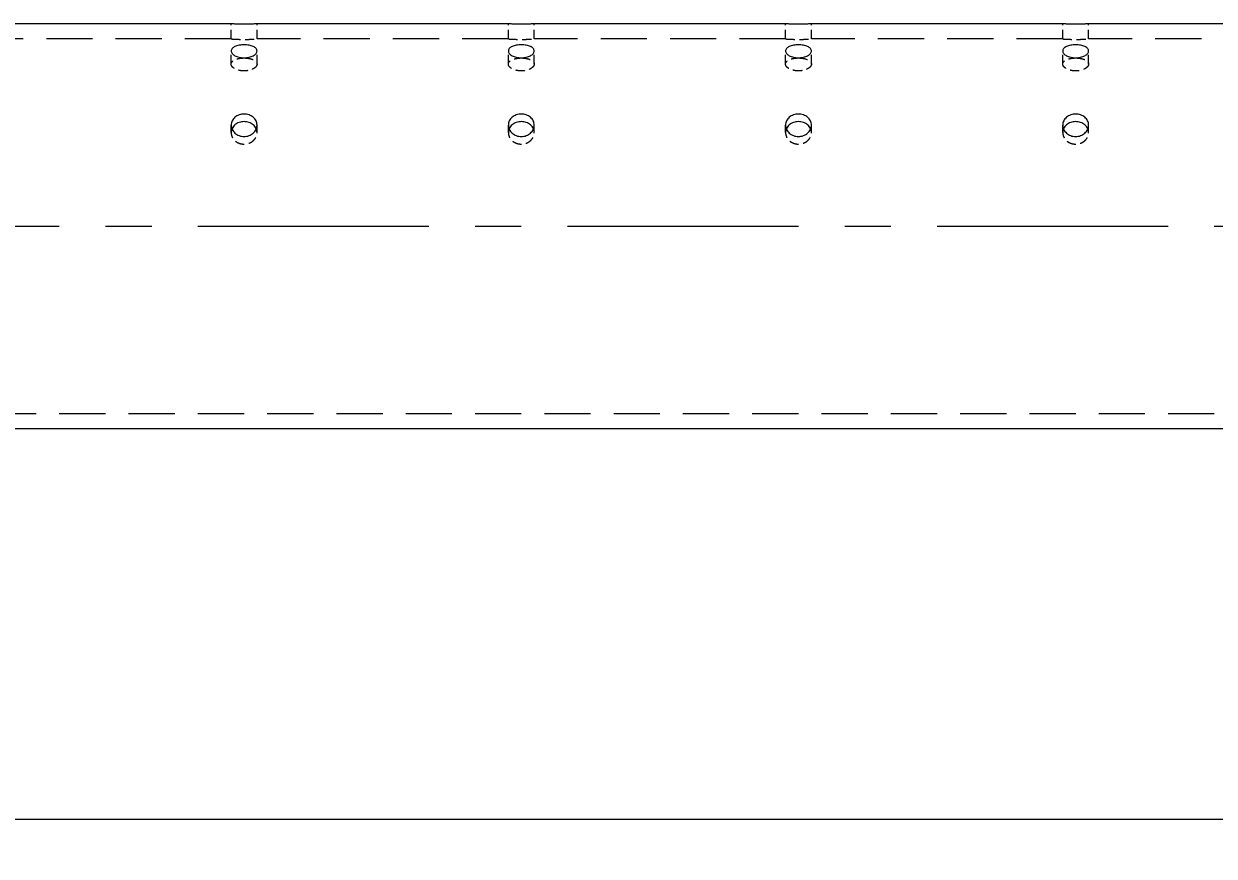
# Model space of a CAD drawing. Header units: millimetres. Extents: x -46397 to 283259, y -8690 to 23983.
# Drawn here: x 158703 to 159347, y 950 to 1400 of the extents above; entities that cross this region are included whole.
import ezdxf

# ---------------------------------------------------------------- set-up
doc = ezdxf.new("R2010")
doc.units = ezdxf.units.MM
doc.linetypes.add('CENTER', pattern=[2, 1.25, -0.25, 0.25, -0.25])
doc.linetypes.add('HIDDENX2', pattern=[0.75, 0.5, -0.25])
doc.layers.get('Defpoints').update_dxf_attribs({"lineweight": 0})
doc.layers.add('DUONGTAM', color=1, linetype='CENTER', lineweight=0)
doc.layers.add('PHANTOM 2', color=8, linetype='Continuous', lineweight=0)
doc.layers.add('flashshoot', color=7, linetype='Continuous')
doc.styles.add('GHI CHÚ 1', font='isocp_IV25.ttf', dxfattribs={"width": 0.8})
doc.dimstyles.new('1-30SCALE', dxfattribs={"dimtxt": 75, "dimasz": 75, "dimexe": 37.5, "dimexo": 30, "dimgap": 30, "dimtad": 1, "dimtoh": 1, "dimdec": 0, "dimdsep": 46, "dimtxsty": 'GHI CHÚ 1', "dimcen": 0.09, "dimclrd": 256, "dimclre": 256, "dimclrt": 2, "dimadec": 0, "dimazin": 0, "dimtfac": 1, "dimtdec": 0, "dimtofl": 0, "dimtmove": 0, "dimatfit": 3, "dimfxl": 1, "dimlwd": 0, "dimlwe": 0, "dimarcsym": 0})

# ---------------------------------------------------------------- blocks, each defined once
blk = doc.blocks.new('A$C49aca623')
at = {"color": 2, "linetype": 'Continuous', "lineweight": 0, "ltscale": 10, "extrusion": (2.28848e-17, 1, 0)}
for p, q in [((-147, -563.9), (-283, -563.9)), ((3, -563.9), (-133, -563.9)), ((153, -563.9), (17, -563.9)), ((303, -563.9), (167, -563.9)), ((453, -563.9), (317, -563.9)), ((1960, -783), (-2832, -783))]:
    blk.add_line(p, q, dxfattribs=at)
at = {"color": 1, "linetype": 'HIDDENX2', "lineweight": 0, "ltscale": 10, "extrusion": (2.28848e-17, 1, 0)}
for p, q in [((-147, -572.08), (-147, -563.9)), ((-133, -572.08), (-133, -563.9)), ((3, -572.08), (3, -563.9)), ((17, -572.08), (17, -563.9)), ((153, -572.08), (153, -563.9)), ((167, -572.08), (167, -563.9)), ((303, -572.08), (303, -563.9)), ((317, -572.08), (317, -563.9)), ((-147, -585.66), (-147, -578.58)), ((-133, -585.66), (-133, -578.58)), ((3, -585.66), (3, -578.58)), ((17, -585.66), (17, -578.58)), ((153, -585.66), (153, -578.58)), ((167, -585.66), (167, -578.58)), ((303, -585.66), (303, -578.58)), ((317, -585.66), (317, -578.58)), ((-147, -622.77), (-147, -618.68)), ((-133, -622.77), (-133, -618.68)), ((3, -622.77), (3, -618.68)), ((17, -622.77), (17, -618.68)), ((153, -622.77), (153, -618.68)), ((167, -622.77), (167, -618.68)), ((303, -622.77), (303, -618.68)), ((317, -622.77), (317, -618.68))]:
    blk.add_line(p, q, dxfattribs=at)
at = {"color": 1, "linetype": 'HIDDENX2', "lineweight": 0, "ltscale": 50, "extrusion": (2.28848e-17, 1, 0)}
for p, q in [((-147, -572.08), (-283, -572.08)), ((3, -572.08), (-133, -572.08)), ((153, -572.08), (17, -572.08)), ((303, -572.08), (167, -572.08)), ((453, -572.08), (317, -572.08)), ((1960, -774.82), (-2832, -774.82))]:
    blk.add_line(p, q, dxfattribs=at)
at = {"color": 2, "linetype": 'Continuous', "lineweight": 0, "ltscale": 10}
for points, knots in [([(-133, -563.9), (-133, -563.9), (-133.04, -563.9), (-133.22, -563.91), (-133.35, -563.92), (-133.71, -563.94), (-133.93, -563.96), (-134.45, -563.98), (-134.74, -564), (-135.36, -564.03), (-135.71, -564.04), (-136.48, -564.07), (-136.89, -564.08), (-137.75, -564.1), (-138.2, -564.11), (-139.11, -564.12), (-139.56, -564.12), (-140.44, -564.12), (-140.89, -564.12), (-141.8, -564.11), (-142.25, -564.1), (-143.11, -564.08), (-143.52, -564.07), (-144.29, -564.04), (-144.64, -564.03), (-145.26, -564), (-145.55, -563.98), (-146.07, -563.96), (-146.29, -563.94), (-146.65, -563.92), (-146.78, -563.91), (-146.96, -563.9), (-147, -563.9), (-147, -563.9)], [10.550311, 10.550311, 10.550311, 10.550311, 11.869099, 11.869099, 13.187888, 13.187888, 14.506676, 14.506676, 15.825465, 15.825465, 17.144254, 17.144254, 18.463043, 18.463043, 19.781833, 19.781833, 21.100622, 21.100622, 22.419411, 22.419411, 23.7382, 23.7382, 25.05699, 25.05699, 26.375779, 26.375779, 27.694567, 27.694567, 29.013356, 29.013356, 30.332144, 30.332144, 31.650933, 31.650933, 31.650933, 31.650933]), ([(17, -563.9), (17, -563.9), (16.96, -563.9), (16.78, -563.91), (16.65, -563.92), (16.29, -563.94), (16.07, -563.96), (15.55, -563.98), (15.26, -564), (14.64, -564.03), (14.29, -564.04), (13.52, -564.07), (13.11, -564.08), (12.25, -564.1), (11.8, -564.11), (10.89, -564.12), (10.44, -564.12), (9.56, -564.12), (9.11, -564.12), (8.2, -564.11), (7.75, -564.1), (6.89, -564.08), (6.48, -564.07), (5.71, -564.04), (5.36, -564.03), (4.74, -564), (4.45, -563.98), (3.93, -563.96), (3.71, -563.94), (3.35, -563.92), (3.22, -563.91), (3.04, -563.9), (3, -563.9), (3, -563.9)], [10.550311, 10.550311, 10.550311, 10.550311, 11.869099, 11.869099, 13.187888, 13.187888, 14.506676, 14.506676, 15.825465, 15.825465, 17.144254, 17.144254, 18.463043, 18.463043, 19.781833, 19.781833, 21.100622, 21.100622, 22.419411, 22.419411, 23.7382, 23.7382, 25.05699, 25.05699, 26.375779, 26.375779, 27.694567, 27.694567, 29.013356, 29.013356, 30.332144, 30.332144, 31.650933, 31.650933, 31.650933, 31.650933]), ([(167, -563.9), (167, -563.9), (166.96, -563.9), (166.78, -563.91), (166.65, -563.92), (166.29, -563.94), (166.07, -563.96), (165.55, -563.98), (165.26, -564), (164.64, -564.03), (164.29, -564.04), (163.52, -564.07), (163.11, -564.08), (162.25, -564.1), (161.8, -564.11), (160.89, -564.12), (160.44, -564.12), (159.56, -564.12), (159.11, -564.12), (158.2, -564.11), (157.75, -564.1), (156.89, -564.08), (156.48, -564.07), (155.71, -564.04), (155.36, -564.03), (154.74, -564), (154.45, -563.98), (153.93, -563.96), (153.71, -563.94), (153.35, -563.92), (153.22, -563.91), (153.04, -563.9), (153, -563.9), (153, -563.9)], [10.550311, 10.550311, 10.550311, 10.550311, 11.869099, 11.869099, 13.187888, 13.187888, 14.506676, 14.506676, 15.825465, 15.825465, 17.144254, 17.144254, 18.463043, 18.463043, 19.781833, 19.781833, 21.100622, 21.100622, 22.419411, 22.419411, 23.7382, 23.7382, 25.05699, 25.05699, 26.375779, 26.375779, 27.694567, 27.694567, 29.013356, 29.013356, 30.332144, 30.332144, 31.650933, 31.650933, 31.650933, 31.650933]), ([(317, -563.9), (317, -563.9), (316.96, -563.9), (316.78, -563.91), (316.65, -563.92), (316.29, -563.94), (316.07, -563.96), (315.55, -563.98), (315.26, -564), (314.64, -564.03), (314.29, -564.04), (313.52, -564.07), (313.11, -564.08), (312.25, -564.1), (311.8, -564.11), (310.89, -564.12), (310.44, -564.12), (309.56, -564.12), (309.11, -564.12), (308.2, -564.11), (307.75, -564.1), (306.89, -564.08), (306.48, -564.07), (305.71, -564.04), (305.36, -564.03), (304.74, -564), (304.45, -563.98), (303.93, -563.96), (303.71, -563.94), (303.35, -563.92), (303.22, -563.91), (303.04, -563.9), (303, -563.9), (303, -563.9)], [10.550311, 10.550311, 10.550311, 10.550311, 11.869099, 11.869099, 13.187888, 13.187888, 14.506676, 14.506676, 15.825465, 15.825465, 17.144254, 17.144254, 18.463043, 18.463043, 19.781833, 19.781833, 21.100622, 21.100622, 22.419411, 22.419411, 23.7382, 23.7382, 25.05699, 25.05699, 26.375779, 26.375779, 27.694567, 27.694567, 29.013356, 29.013356, 30.332144, 30.332144, 31.650933, 31.650933, 31.650933, 31.650933]), ([(-140, -575.27), (-139.56, -575.27), (-139.11, -575.29), (-138.2, -575.37), (-137.75, -575.43), (-136.89, -575.59), (-136.48, -575.69), (-135.71, -575.92), (-135.36, -576.06), (-134.74, -576.34), (-134.45, -576.51), (-133.93, -576.86), (-133.71, -577.06), (-133.35, -577.47), (-133.22, -577.69), (-133.04, -578.13), (-133, -578.36), (-133, -578.8), (-133.04, -579.03), (-133.22, -579.49), (-133.35, -579.72), (-133.71, -580.17), (-133.93, -580.39), (-134.45, -580.79), (-134.74, -580.98), (-135.36, -581.32), (-135.71, -581.47), (-136.48, -581.76), (-136.89, -581.88), (-137.75, -582.07), (-138.2, -582.15), (-139.11, -582.25), (-139.56, -582.27), (-140.44, -582.27), (-140.89, -582.25), (-141.8, -582.15), (-142.25, -582.07), (-143.11, -581.88), (-143.52, -581.76), (-144.29, -581.47), (-144.64, -581.32), (-145.26, -580.98), (-145.55, -580.79), (-146.07, -580.39), (-146.29, -580.17), (-146.65, -579.72), (-146.78, -579.49), (-146.96, -579.03), (-147, -578.8), (-147, -578.36), (-146.96, -578.13), (-146.78, -577.69), (-146.65, -577.47), (-146.29, -577.06), (-146.07, -576.86), (-145.55, -576.51), (-145.26, -576.34), (-144.64, -576.06), (-144.29, -575.92), (-143.52, -575.69), (-143.11, -575.59), (-142.25, -575.43), (-141.8, -575.37), (-140.89, -575.29), (-140.44, -575.27), (-140, -575.27)], [0, 0, 0, 0, 1.318789, 1.318789, 2.637578, 2.637578, 3.956368, 3.956368, 5.275157, 5.275157, 6.593945, 6.593945, 7.912734, 7.912734, 9.231522, 9.231522, 10.550311, 10.550311, 11.869099, 11.869099, 13.187888, 13.187888, 14.506676, 14.506676, 15.825465, 15.825465, 17.144254, 17.144254, 18.463043, 18.463043, 19.781833, 19.781833, 21.100622, 21.100622, 22.419411, 22.419411, 23.7382, 23.7382, 25.05699, 25.05699, 26.375779, 26.375779, 27.694567, 27.694567, 29.013356, 29.013356, 30.332144, 30.332144, 31.650933, 31.650933, 32.969721, 32.969721, 34.28851, 34.28851, 35.607298, 35.607298, 36.926087, 36.926087, 38.244876, 38.244876, 39.563665, 39.563665, 40.882454, 40.882454, 42.201244, 42.201244, 42.201244, 42.201244]), ([(10, -575.27), (10.44, -575.27), (10.89, -575.29), (11.8, -575.37), (12.25, -575.43), (13.11, -575.59), (13.52, -575.69), (14.29, -575.92), (14.64, -576.06), (15.26, -576.34), (15.55, -576.51), (16.07, -576.86), (16.29, -577.06), (16.65, -577.47), (16.78, -577.69), (16.96, -578.13), (17, -578.36), (17, -578.8), (16.96, -579.03), (16.78, -579.49), (16.65, -579.72), (16.29, -580.17), (16.07, -580.39), (15.55, -580.79), (15.26, -580.98), (14.64, -581.32), (14.29, -581.47), (13.52, -581.76), (13.11, -581.88), (12.25, -582.07), (11.8, -582.15), (10.89, -582.25), (10.44, -582.27), (9.56, -582.27), (9.11, -582.25), (8.2, -582.15), (7.75, -582.07), (6.89, -581.88), (6.48, -581.76), (5.71, -581.47), (5.36, -581.32), (4.74, -580.98), (4.45, -580.79), (3.93, -580.39), (3.71, -580.17), (3.35, -579.72), (3.22, -579.49), (3.04, -579.03), (3, -578.8), (3, -578.36), (3.04, -578.13), (3.22, -577.69), (3.35, -577.47), (3.71, -577.06), (3.93, -576.86), (4.45, -576.51), (4.74, -576.34), (5.36, -576.06), (5.71, -575.92), (6.48, -575.69), (6.89, -575.59), (7.75, -575.43), (8.2, -575.37), (9.11, -575.29), (9.56, -575.27), (10, -575.27)], [0, 0, 0, 0, 1.318789, 1.318789, 2.637578, 2.637578, 3.956368, 3.956368, 5.275157, 5.275157, 6.593945, 6.593945, 7.912734, 7.912734, 9.231522, 9.231522, 10.550311, 10.550311, 11.869099, 11.869099, 13.187888, 13.187888, 14.506676, 14.506676, 15.825465, 15.825465, 17.144254, 17.144254, 18.463043, 18.463043, 19.781833, 19.781833, 21.100622, 21.100622, 22.419411, 22.419411, 23.7382, 23.7382, 25.05699, 25.05699, 26.375779, 26.375779, 27.694567, 27.694567, 29.013356, 29.013356, 30.332144, 30.332144, 31.650933, 31.650933, 32.969721, 32.969721, 34.28851, 34.28851, 35.607298, 35.607298, 36.926087, 36.926087, 38.244876, 38.244876, 39.563665, 39.563665, 40.882454, 40.882454, 42.201244, 42.201244, 42.201244, 42.201244]), ([(160, -575.27), (160.44, -575.27), (160.89, -575.29), (161.8, -575.37), (162.25, -575.43), (163.11, -575.59), (163.52, -575.69), (164.29, -575.92), (164.64, -576.06), (165.26, -576.34), (165.55, -576.51), (166.07, -576.86), (166.29, -577.06), (166.65, -577.47), (166.78, -577.69), (166.96, -578.13), (167, -578.36), (167, -578.8), (166.96, -579.03), (166.78, -579.49), (166.65, -579.72), (166.29, -580.17), (166.07, -580.39), (165.55, -580.79), (165.26, -580.98), (164.64, -581.32), (164.29, -581.47), (163.52, -581.76), (163.11, -581.88), (162.25, -582.07), (161.8, -582.15), (160.89, -582.25), (160.44, -582.27), (159.56, -582.27), (159.11, -582.25), (158.2, -582.15), (157.75, -582.07), (156.89, -581.88), (156.48, -581.76), (155.71, -581.47), (155.36, -581.32), (154.74, -580.98), (154.45, -580.79), (153.93, -580.39), (153.71, -580.17), (153.35, -579.72), (153.22, -579.49), (153.04, -579.03), (153, -578.8), (153, -578.36), (153.04, -578.13), (153.22, -577.69), (153.35, -577.47), (153.71, -577.06), (153.93, -576.86), (154.45, -576.51), (154.74, -576.34), (155.36, -576.06), (155.71, -575.92), (156.48, -575.69), (156.89, -575.59), (157.75, -575.43), (158.2, -575.37), (159.11, -575.29), (159.56, -575.27), (160, -575.27)], [0, 0, 0, 0, 1.318789, 1.318789, 2.637578, 2.637578, 3.956368, 3.956368, 5.275157, 5.275157, 6.593945, 6.593945, 7.912734, 7.912734, 9.231522, 9.231522, 10.550311, 10.550311, 11.869099, 11.869099, 13.187888, 13.187888, 14.506676, 14.506676, 15.825465, 15.825465, 17.144254, 17.144254, 18.463043, 18.463043, 19.781833, 19.781833, 21.100622, 21.100622, 22.419411, 22.419411, 23.7382, 23.7382, 25.05699, 25.05699, 26.375779, 26.375779, 27.694567, 27.694567, 29.013356, 29.013356, 30.332144, 30.332144, 31.650933, 31.650933, 32.969721, 32.969721, 34.28851, 34.28851, 35.607298, 35.607298, 36.926087, 36.926087, 38.244876, 38.244876, 39.563665, 39.563665, 40.882454, 40.882454, 42.201244, 42.201244, 42.201244, 42.201244]), ([(310, -575.27), (310.44, -575.27), (310.89, -575.29), (311.8, -575.37), (312.25, -575.43), (313.11, -575.59), (313.52, -575.69), (314.29, -575.92), (314.64, -576.06), (315.26, -576.34), (315.55, -576.51), (316.07, -576.86), (316.29, -577.06), (316.65, -577.47), (316.78, -577.69), (316.96, -578.13), (317, -578.36), (317, -578.8), (316.96, -579.03), (316.78, -579.49), (316.65, -579.72), (316.29, -580.17), (316.07, -580.39), (315.55, -580.79), (315.26, -580.98), (314.64, -581.32), (314.29, -581.47), (313.52, -581.76), (313.11, -581.88), (312.25, -582.07), (311.8, -582.15), (310.89, -582.25), (310.44, -582.27), (309.56, -582.27), (309.11, -582.25), (308.2, -582.15), (307.75, -582.07), (306.89, -581.88), (306.48, -581.76), (305.71, -581.47), (305.36, -581.32), (304.74, -580.98), (304.45, -580.79), (303.93, -580.39), (303.71, -580.17), (303.35, -579.72), (303.22, -579.49), (303.04, -579.03), (303, -578.8), (303, -578.36), (303.04, -578.13), (303.22, -577.69), (303.35, -577.47), (303.71, -577.06), (303.93, -576.86), (304.45, -576.51), (304.74, -576.34), (305.36, -576.06), (305.71, -575.92), (306.48, -575.69), (306.89, -575.59), (307.75, -575.43), (308.2, -575.37), (309.11, -575.29), (309.56, -575.27), (310, -575.27)], [0, 0, 0, 0, 1.318789, 1.318789, 2.637578, 2.637578, 3.956368, 3.956368, 5.275157, 5.275157, 6.593945, 6.593945, 7.912734, 7.912734, 9.231522, 9.231522, 10.550311, 10.550311, 11.869099, 11.869099, 13.187888, 13.187888, 14.506676, 14.506676, 15.825465, 15.825465, 17.144254, 17.144254, 18.463043, 18.463043, 19.781833, 19.781833, 21.100622, 21.100622, 22.419411, 22.419411, 23.7382, 23.7382, 25.05699, 25.05699, 26.375779, 26.375779, 27.694567, 27.694567, 29.013356, 29.013356, 30.332144, 30.332144, 31.650933, 31.650933, 32.969721, 32.969721, 34.28851, 34.28851, 35.607298, 35.607298, 36.926087, 36.926087, 38.244876, 38.244876, 39.563665, 39.563665, 40.882454, 40.882454, 42.201244, 42.201244, 42.201244, 42.201244]), ([(-140, -612.72), (-139.56, -612.72), (-139.11, -612.76), (-138.2, -612.91), (-137.75, -613.02), (-136.89, -613.32), (-136.48, -613.51), (-135.71, -613.94), (-135.36, -614.18), (-134.74, -614.71), (-134.45, -615), (-133.93, -615.65), (-133.71, -616), (-133.35, -616.74), (-133.22, -617.12), (-133.04, -617.9), (-133, -618.29), (-133, -619.06), (-133.04, -619.45), (-133.22, -620.24), (-133.35, -620.63), (-133.71, -621.39), (-133.93, -621.75), (-134.45, -622.43), (-134.74, -622.74), (-135.36, -623.29), (-135.71, -623.55), (-136.48, -624.01), (-136.89, -624.21), (-137.75, -624.53), (-138.2, -624.65), (-139.11, -624.81), (-139.56, -624.85), (-140.44, -624.85), (-140.89, -624.81), (-141.8, -624.65), (-142.25, -624.53), (-143.11, -624.21), (-143.52, -624.01), (-144.29, -623.55), (-144.64, -623.29), (-145.26, -622.74), (-145.55, -622.43), (-146.07, -621.75), (-146.29, -621.39), (-146.65, -620.63), (-146.78, -620.24), (-146.96, -619.45), (-147, -619.06), (-147, -618.29), (-146.96, -617.9), (-146.78, -617.12), (-146.65, -616.74), (-146.29, -616), (-146.07, -615.65), (-145.55, -615), (-145.26, -614.71), (-144.64, -614.18), (-144.29, -613.94), (-143.52, -613.51), (-143.11, -613.32), (-142.25, -613.02), (-141.8, -612.91), (-140.89, -612.76), (-140.44, -612.72), (-140, -612.72)], [0, 0, 0, 0, 1.318789, 1.318789, 2.637578, 2.637578, 3.956368, 3.956368, 5.275157, 5.275157, 6.593945, 6.593945, 7.912734, 7.912734, 9.231522, 9.231522, 10.550311, 10.550311, 11.869099, 11.869099, 13.187888, 13.187888, 14.506676, 14.506676, 15.825465, 15.825465, 17.144254, 17.144254, 18.463043, 18.463043, 19.781833, 19.781833, 21.100622, 21.100622, 22.419411, 22.419411, 23.7382, 23.7382, 25.05699, 25.05699, 26.375779, 26.375779, 27.694567, 27.694567, 29.013356, 29.013356, 30.332144, 30.332144, 31.650933, 31.650933, 32.969721, 32.969721, 34.28851, 34.28851, 35.607298, 35.607298, 36.926087, 36.926087, 38.244876, 38.244876, 39.563665, 39.563665, 40.882454, 40.882454, 42.201244, 42.201244, 42.201244, 42.201244]), ([(-140, -616.82), (-140.44, -616.82), (-140.89, -616.86), (-141.8, -617.01), (-142.25, -617.12), (-143.11, -617.42), (-143.52, -617.6), (-144.29, -618.03), (-144.64, -618.28), (-145.26, -618.8), (-145.55, -619.1), (-146.07, -619.74), (-146.29, -620.09), (-146.51, -620.55), (-146.55, -620.64), (-146.59, -620.73)], [0, 0, 0, 0, 1.318854, 1.318854, 2.637708, 2.637708, 3.956563, 3.956563, 5.275417, 5.275417, 6.59427, 6.59427, 7.913123, 7.913123, 8.233495, 8.233495, 8.233495, 8.233495]), ([(-133.41, -620.73), (-133.45, -620.64), (-133.49, -620.55), (-133.71, -620.09), (-133.93, -619.74), (-134.45, -619.1), (-134.74, -618.8), (-135.36, -618.28), (-135.71, -618.03), (-136.48, -617.6), (-136.89, -617.42), (-137.75, -617.12), (-138.2, -617.01), (-139.11, -616.86), (-139.56, -616.82), (-140, -616.82)], [33.969824, 33.969824, 33.969824, 33.969824, 34.290196, 34.290196, 35.609049, 35.609049, 36.927902, 36.927902, 38.246757, 38.246757, 39.565611, 39.565611, 40.884465, 40.884465, 42.203319, 42.203319, 42.203319, 42.203319]), ([(10, -612.72), (10.44, -612.72), (10.89, -612.76), (11.8, -612.91), (12.25, -613.02), (13.11, -613.32), (13.52, -613.51), (14.29, -613.94), (14.64, -614.18), (15.26, -614.71), (15.55, -615), (16.07, -615.65), (16.29, -616), (16.65, -616.74), (16.78, -617.12), (16.96, -617.9), (17, -618.29), (17, -619.06), (16.96, -619.45), (16.78, -620.24), (16.65, -620.63), (16.29, -621.39), (16.07, -621.75), (15.55, -622.43), (15.26, -622.74), (14.64, -623.29), (14.29, -623.55), (13.52, -624.01), (13.11, -624.21), (12.25, -624.53), (11.8, -624.65), (10.89, -624.81), (10.44, -624.85), (9.56, -624.85), (9.11, -624.81), (8.2, -624.65), (7.75, -624.53), (6.89, -624.21), (6.48, -624.01), (5.71, -623.55), (5.36, -623.29), (4.74, -622.74), (4.45, -622.43), (3.93, -621.75), (3.71, -621.39), (3.35, -620.63), (3.22, -620.24), (3.04, -619.45), (3, -619.06), (3, -618.29), (3.04, -617.9), (3.22, -617.12), (3.35, -616.74), (3.71, -616), (3.93, -615.65), (4.45, -615), (4.74, -614.71), (5.36, -614.18), (5.71, -613.94), (6.48, -613.51), (6.89, -613.32), (7.75, -613.02), (8.2, -612.91), (9.11, -612.76), (9.56, -612.72), (10, -612.72)], [0, 0, 0, 0, 1.318789, 1.318789, 2.637578, 2.637578, 3.956368, 3.956368, 5.275157, 5.275157, 6.593945, 6.593945, 7.912734, 7.912734, 9.231522, 9.231522, 10.550311, 10.550311, 11.869099, 11.869099, 13.187888, 13.187888, 14.506676, 14.506676, 15.825465, 15.825465, 17.144254, 17.144254, 18.463043, 18.463043, 19.781833, 19.781833, 21.100622, 21.100622, 22.419411, 22.419411, 23.7382, 23.7382, 25.05699, 25.05699, 26.375779, 26.375779, 27.694567, 27.694567, 29.013356, 29.013356, 30.332144, 30.332144, 31.650933, 31.650933, 32.969721, 32.969721, 34.28851, 34.28851, 35.607298, 35.607298, 36.926087, 36.926087, 38.244876, 38.244876, 39.563665, 39.563665, 40.882454, 40.882454, 42.201244, 42.201244, 42.201244, 42.201244]), ([(10, -616.82), (9.56, -616.82), (9.11, -616.86), (8.2, -617.01), (7.75, -617.12), (6.89, -617.42), (6.48, -617.6), (5.71, -618.03), (5.36, -618.28), (4.74, -618.8), (4.45, -619.1), (3.93, -619.74), (3.71, -620.09), (3.49, -620.55), (3.45, -620.64), (3.41, -620.73)], [0, 0, 0, 0, 1.318854, 1.318854, 2.637708, 2.637708, 3.956563, 3.956563, 5.275417, 5.275417, 6.59427, 6.59427, 7.913123, 7.913123, 8.233495, 8.233495, 8.233495, 8.233495]), ([(16.59, -620.73), (16.55, -620.64), (16.51, -620.55), (16.29, -620.09), (16.07, -619.74), (15.55, -619.1), (15.26, -618.8), (14.64, -618.28), (14.29, -618.03), (13.52, -617.6), (13.11, -617.42), (12.25, -617.12), (11.8, -617.01), (10.89, -616.86), (10.44, -616.82), (10, -616.82)], [33.969824, 33.969824, 33.969824, 33.969824, 34.290196, 34.290196, 35.609049, 35.609049, 36.927902, 36.927902, 38.246757, 38.246757, 39.565611, 39.565611, 40.884465, 40.884465, 42.203319, 42.203319, 42.203319, 42.203319]), ([(160, -612.72), (160.44, -612.72), (160.89, -612.76), (161.8, -612.91), (162.25, -613.02), (163.11, -613.32), (163.52, -613.51), (164.29, -613.94), (164.64, -614.18), (165.26, -614.71), (165.55, -615), (166.07, -615.65), (166.29, -616), (166.65, -616.74), (166.78, -617.12), (166.96, -617.9), (167, -618.29), (167, -619.06), (166.96, -619.45), (166.78, -620.24), (166.65, -620.63), (166.29, -621.39), (166.07, -621.75), (165.55, -622.43), (165.26, -622.74), (164.64, -623.29), (164.29, -623.55), (163.52, -624.01), (163.11, -624.21), (162.25, -624.53), (161.8, -624.65), (160.89, -624.81), (160.44, -624.85), (159.56, -624.85), (159.11, -624.81), (158.2, -624.65), (157.75, -624.53), (156.89, -624.21), (156.48, -624.01), (155.71, -623.55), (155.36, -623.29), (154.74, -622.74), (154.45, -622.43), (153.93, -621.75), (153.71, -621.39), (153.35, -620.63), (153.22, -620.24), (153.04, -619.45), (153, -619.06), (153, -618.29), (153.04, -617.9), (153.22, -617.12), (153.35, -616.74), (153.71, -616), (153.93, -615.65), (154.45, -615), (154.74, -614.71), (155.36, -614.18), (155.71, -613.94), (156.48, -613.51), (156.89, -613.32), (157.75, -613.02), (158.2, -612.91), (159.11, -612.76), (159.56, -612.72), (160, -612.72)], [0, 0, 0, 0, 1.318789, 1.318789, 2.637578, 2.637578, 3.956368, 3.956368, 5.275157, 5.275157, 6.593945, 6.593945, 7.912734, 7.912734, 9.231522, 9.231522, 10.550311, 10.550311, 11.869099, 11.869099, 13.187888, 13.187888, 14.506676, 14.506676, 15.825465, 15.825465, 17.144254, 17.144254, 18.463043, 18.463043, 19.781833, 19.781833, 21.100622, 21.100622, 22.419411, 22.419411, 23.7382, 23.7382, 25.05699, 25.05699, 26.375779, 26.375779, 27.694567, 27.694567, 29.013356, 29.013356, 30.332144, 30.332144, 31.650933, 31.650933, 32.969721, 32.969721, 34.28851, 34.28851, 35.607298, 35.607298, 36.926087, 36.926087, 38.244876, 38.244876, 39.563665, 39.563665, 40.882454, 40.882454, 42.201244, 42.201244, 42.201244, 42.201244]), ([(160, -616.82), (159.56, -616.82), (159.11, -616.86), (158.2, -617.01), (157.75, -617.12), (156.89, -617.42), (156.48, -617.6), (155.71, -618.03), (155.36, -618.28), (154.74, -618.8), (154.45, -619.1), (153.93, -619.74), (153.71, -620.09), (153.49, -620.55), (153.45, -620.64), (153.41, -620.73)], [0, 0, 0, 0, 1.318854, 1.318854, 2.637708, 2.637708, 3.956563, 3.956563, 5.275417, 5.275417, 6.59427, 6.59427, 7.913123, 7.913123, 8.233495, 8.233495, 8.233495, 8.233495]), ([(166.59, -620.73), (166.55, -620.64), (166.51, -620.55), (166.29, -620.09), (166.07, -619.74), (165.55, -619.1), (165.26, -618.8), (164.64, -618.28), (164.29, -618.03), (163.52, -617.6), (163.11, -617.42), (162.25, -617.12), (161.8, -617.01), (160.89, -616.86), (160.44, -616.82), (160, -616.82)], [33.969824, 33.969824, 33.969824, 33.969824, 34.290196, 34.290196, 35.609049, 35.609049, 36.927902, 36.927902, 38.246757, 38.246757, 39.565611, 39.565611, 40.884465, 40.884465, 42.203319, 42.203319, 42.203319, 42.203319]), ([(310, -612.72), (310.44, -612.72), (310.89, -612.76), (311.8, -612.91), (312.25, -613.02), (313.11, -613.32), (313.52, -613.51), (314.29, -613.94), (314.64, -614.18), (315.26, -614.71), (315.55, -615), (316.07, -615.65), (316.29, -616), (316.65, -616.74), (316.78, -617.12), (316.96, -617.9), (317, -618.29), (317, -619.06), (316.96, -619.45), (316.78, -620.24), (316.65, -620.63), (316.29, -621.39), (316.07, -621.75), (315.55, -622.43), (315.26, -622.74), (314.64, -623.29), (314.29, -623.55), (313.52, -624.01), (313.11, -624.21), (312.25, -624.53), (311.8, -624.65), (310.89, -624.81), (310.44, -624.85), (309.56, -624.85), (309.11, -624.81), (308.2, -624.65), (307.75, -624.53), (306.89, -624.21), (306.48, -624.01), (305.71, -623.55), (305.36, -623.29), (304.74, -622.74), (304.45, -622.43), (303.93, -621.75), (303.71, -621.39), (303.35, -620.63), (303.22, -620.24), (303.04, -619.45), (303, -619.06), (303, -618.29), (303.04, -617.9), (303.22, -617.12), (303.35, -616.74), (303.71, -616), (303.93, -615.65), (304.45, -615), (304.74, -614.71), (305.36, -614.18), (305.71, -613.94), (306.48, -613.51), (306.89, -613.32), (307.75, -613.02), (308.2, -612.91), (309.11, -612.76), (309.56, -612.72), (310, -612.72)], [0, 0, 0, 0, 1.318789, 1.318789, 2.637578, 2.637578, 3.956368, 3.956368, 5.275157, 5.275157, 6.593945, 6.593945, 7.912734, 7.912734, 9.231522, 9.231522, 10.550311, 10.550311, 11.869099, 11.869099, 13.187888, 13.187888, 14.506676, 14.506676, 15.825465, 15.825465, 17.144254, 17.144254, 18.463043, 18.463043, 19.781833, 19.781833, 21.100622, 21.100622, 22.419411, 22.419411, 23.7382, 23.7382, 25.05699, 25.05699, 26.375779, 26.375779, 27.694567, 27.694567, 29.013356, 29.013356, 30.332144, 30.332144, 31.650933, 31.650933, 32.969721, 32.969721, 34.28851, 34.28851, 35.607298, 35.607298, 36.926087, 36.926087, 38.244876, 38.244876, 39.563665, 39.563665, 40.882454, 40.882454, 42.201244, 42.201244, 42.201244, 42.201244]), ([(310, -616.82), (309.56, -616.82), (309.11, -616.86), (308.2, -617.01), (307.75, -617.12), (306.89, -617.42), (306.48, -617.6), (305.71, -618.03), (305.36, -618.28), (304.74, -618.8), (304.45, -619.1), (303.93, -619.74), (303.71, -620.09), (303.49, -620.55), (303.45, -620.64), (303.41, -620.73)], [0, 0, 0, 0, 1.318854, 1.318854, 2.637708, 2.637708, 3.956563, 3.956563, 5.275417, 5.275417, 6.59427, 6.59427, 7.913123, 7.913123, 8.233495, 8.233495, 8.233495, 8.233495]), ([(316.59, -620.73), (316.55, -620.64), (316.51, -620.55), (316.29, -620.09), (316.07, -619.74), (315.55, -619.1), (315.26, -618.8), (314.64, -618.28), (314.29, -618.03), (313.52, -617.6), (313.11, -617.42), (312.25, -617.12), (311.8, -617.01), (310.89, -616.86), (310.44, -616.82), (310, -616.82)], [33.969824, 33.969824, 33.969824, 33.969824, 34.290196, 34.290196, 35.609049, 35.609049, 36.927902, 36.927902, 38.246757, 38.246757, 39.565611, 39.565611, 40.884465, 40.884465, 42.203319, 42.203319, 42.203319, 42.203319])]:
    blk.add_open_spline(points, degree=3, knots=knots, dxfattribs=at)
at = {"color": 1, "linetype": 'HIDDENX2', "lineweight": 0, "ltscale": 10}
for points, knots in [([(-147, -572.08), (-147, -572.08), (-146.96, -572.08), (-146.78, -572.09), (-146.65, -572.1), (-146.29, -572.13), (-146.07, -572.14), (-145.55, -572.17), (-145.26, -572.19), (-144.64, -572.22), (-144.29, -572.23), (-143.52, -572.26), (-143.11, -572.28), (-142.25, -572.3), (-141.8, -572.31), (-140.89, -572.32), (-140.44, -572.32), (-139.56, -572.32), (-139.11, -572.32), (-138.2, -572.31), (-137.75, -572.3), (-136.89, -572.28), (-136.48, -572.26), (-135.71, -572.23), (-135.36, -572.22), (-134.74, -572.19), (-134.45, -572.17), (-133.93, -572.14), (-133.71, -572.13), (-133.35, -572.1), (-133.22, -572.09), (-133.04, -572.08), (-133, -572.08), (-133, -572.08)], [10.55083, 10.55083, 10.55083, 10.55083, 11.869683, 11.869683, 13.188536, 13.188536, 14.507389, 14.507389, 15.826243, 15.826243, 17.145097, 17.145097, 18.463951, 18.463951, 19.782805, 19.782805, 21.10166, 21.10166, 22.420514, 22.420514, 23.739368, 23.739368, 25.058222, 25.058222, 26.377077, 26.377077, 27.69593, 27.69593, 29.014783, 29.014783, 30.333636, 30.333636, 31.652489, 31.652489, 31.652489, 31.652489]), ([(3, -572.08), (3, -572.08), (3.04, -572.08), (3.22, -572.09), (3.35, -572.1), (3.71, -572.13), (3.93, -572.14), (4.45, -572.17), (4.74, -572.19), (5.36, -572.22), (5.71, -572.23), (6.48, -572.26), (6.89, -572.28), (7.75, -572.3), (8.2, -572.31), (9.11, -572.32), (9.56, -572.32), (10.44, -572.32), (10.89, -572.32), (11.8, -572.31), (12.25, -572.3), (13.11, -572.28), (13.52, -572.26), (14.29, -572.23), (14.64, -572.22), (15.26, -572.19), (15.55, -572.17), (16.07, -572.14), (16.29, -572.13), (16.65, -572.1), (16.78, -572.09), (16.96, -572.08), (17, -572.08), (17, -572.08)], [10.55083, 10.55083, 10.55083, 10.55083, 11.869683, 11.869683, 13.188536, 13.188536, 14.507389, 14.507389, 15.826243, 15.826243, 17.145097, 17.145097, 18.463951, 18.463951, 19.782805, 19.782805, 21.10166, 21.10166, 22.420514, 22.420514, 23.739368, 23.739368, 25.058222, 25.058222, 26.377077, 26.377077, 27.69593, 27.69593, 29.014783, 29.014783, 30.333636, 30.333636, 31.652489, 31.652489, 31.652489, 31.652489]), ([(153, -572.08), (153, -572.08), (153.04, -572.08), (153.22, -572.09), (153.35, -572.1), (153.71, -572.13), (153.93, -572.14), (154.45, -572.17), (154.74, -572.19), (155.36, -572.22), (155.71, -572.23), (156.48, -572.26), (156.89, -572.28), (157.75, -572.3), (158.2, -572.31), (159.11, -572.32), (159.56, -572.32), (160.44, -572.32), (160.89, -572.32), (161.8, -572.31), (162.25, -572.3), (163.11, -572.28), (163.52, -572.26), (164.29, -572.23), (164.64, -572.22), (165.26, -572.19), (165.55, -572.17), (166.07, -572.14), (166.29, -572.13), (166.65, -572.1), (166.78, -572.09), (166.96, -572.08), (167, -572.08), (167, -572.08)], [10.55083, 10.55083, 10.55083, 10.55083, 11.869683, 11.869683, 13.188536, 13.188536, 14.507389, 14.507389, 15.826243, 15.826243, 17.145097, 17.145097, 18.463951, 18.463951, 19.782805, 19.782805, 21.10166, 21.10166, 22.420514, 22.420514, 23.739368, 23.739368, 25.058222, 25.058222, 26.377077, 26.377077, 27.69593, 27.69593, 29.014783, 29.014783, 30.333636, 30.333636, 31.652489, 31.652489, 31.652489, 31.652489]), ([(303, -572.08), (303, -572.08), (303.04, -572.08), (303.22, -572.09), (303.35, -572.1), (303.71, -572.13), (303.93, -572.14), (304.45, -572.17), (304.74, -572.19), (305.36, -572.22), (305.71, -572.23), (306.48, -572.26), (306.89, -572.28), (307.75, -572.3), (308.2, -572.31), (309.11, -572.32), (309.56, -572.32), (310.44, -572.32), (310.89, -572.32), (311.8, -572.31), (312.25, -572.3), (313.11, -572.28), (313.52, -572.26), (314.29, -572.23), (314.64, -572.22), (315.26, -572.19), (315.55, -572.17), (316.07, -572.14), (316.29, -572.13), (316.65, -572.1), (316.78, -572.09), (316.96, -572.08), (317, -572.08), (317, -572.08)], [10.55083, 10.55083, 10.55083, 10.55083, 11.869683, 11.869683, 13.188536, 13.188536, 14.507389, 14.507389, 15.826243, 15.826243, 17.145097, 17.145097, 18.463951, 18.463951, 19.782805, 19.782805, 21.10166, 21.10166, 22.420514, 22.420514, 23.739368, 23.739368, 25.058222, 25.058222, 26.377077, 26.377077, 27.69593, 27.69593, 29.014783, 29.014783, 30.333636, 30.333636, 31.652489, 31.652489, 31.652489, 31.652489]), ([(-140, -582.37), (-140.44, -582.37), (-140.89, -582.39), (-141.8, -582.47), (-142.25, -582.53), (-143.11, -582.69), (-143.52, -582.79), (-144.29, -583.02), (-144.64, -583.15), (-145.26, -583.43), (-145.55, -583.59), (-146.07, -583.95), (-146.29, -584.15), (-146.65, -584.56), (-146.78, -584.77), (-146.96, -585.22), (-147, -585.44), (-147, -585.88), (-146.96, -586.11), (-146.78, -586.57), (-146.65, -586.81), (-146.29, -587.26), (-146.07, -587.48), (-145.55, -587.88), (-145.26, -588.07), (-144.64, -588.41), (-144.29, -588.57), (-143.52, -588.85), (-143.11, -588.97), (-142.25, -589.17), (-141.8, -589.25), (-140.89, -589.35), (-140.44, -589.37), (-139.56, -589.37), (-139.11, -589.35), (-138.2, -589.25), (-137.75, -589.17), (-136.89, -588.97), (-136.48, -588.85), (-135.71, -588.57), (-135.36, -588.41), (-134.74, -588.07), (-134.45, -587.88), (-133.93, -587.48), (-133.71, -587.26), (-133.35, -586.81), (-133.22, -586.57), (-133.04, -586.11), (-133, -585.88), (-133, -585.44), (-133.04, -585.22), (-133.22, -584.77), (-133.35, -584.56), (-133.71, -584.15), (-133.93, -583.95), (-134.45, -583.59), (-134.74, -583.43), (-135.36, -583.15), (-135.71, -583.02), (-136.48, -582.79), (-136.89, -582.69), (-137.75, -582.53), (-138.2, -582.47), (-139.11, -582.39), (-139.56, -582.37), (-140, -582.37)], [0, 0, 0, 0, 1.318854, 1.318854, 2.637708, 2.637708, 3.956563, 3.956563, 5.275417, 5.275417, 6.59427, 6.59427, 7.913123, 7.913123, 9.231977, 9.231977, 10.55083, 10.55083, 11.869683, 11.869683, 13.188536, 13.188536, 14.507389, 14.507389, 15.826243, 15.826243, 17.145097, 17.145097, 18.463951, 18.463951, 19.782805, 19.782805, 21.10166, 21.10166, 22.420514, 22.420514, 23.739368, 23.739368, 25.058222, 25.058222, 26.377077, 26.377077, 27.69593, 27.69593, 29.014783, 29.014783, 30.333636, 30.333636, 31.652489, 31.652489, 32.971343, 32.971343, 34.290196, 34.290196, 35.609049, 35.609049, 36.927902, 36.927902, 38.246757, 38.246757, 39.565611, 39.565611, 40.884465, 40.884465, 42.203319, 42.203319, 42.203319, 42.203319]), ([(10, -582.37), (9.56, -582.37), (9.11, -582.39), (8.2, -582.47), (7.75, -582.53), (6.89, -582.69), (6.48, -582.79), (5.71, -583.02), (5.36, -583.15), (4.74, -583.43), (4.45, -583.59), (3.93, -583.95), (3.71, -584.15), (3.35, -584.56), (3.22, -584.77), (3.04, -585.22), (3, -585.44), (3, -585.88), (3.04, -586.11), (3.22, -586.57), (3.35, -586.81), (3.71, -587.26), (3.93, -587.48), (4.45, -587.88), (4.74, -588.07), (5.36, -588.41), (5.71, -588.57), (6.48, -588.85), (6.89, -588.97), (7.75, -589.17), (8.2, -589.25), (9.11, -589.35), (9.56, -589.37), (10.44, -589.37), (10.89, -589.35), (11.8, -589.25), (12.25, -589.17), (13.11, -588.97), (13.52, -588.85), (14.29, -588.57), (14.64, -588.41), (15.26, -588.07), (15.55, -587.88), (16.07, -587.48), (16.29, -587.26), (16.65, -586.81), (16.78, -586.57), (16.96, -586.11), (17, -585.88), (17, -585.44), (16.96, -585.22), (16.78, -584.77), (16.65, -584.56), (16.29, -584.15), (16.07, -583.95), (15.55, -583.59), (15.26, -583.43), (14.64, -583.15), (14.29, -583.02), (13.52, -582.79), (13.11, -582.69), (12.25, -582.53), (11.8, -582.47), (10.89, -582.39), (10.44, -582.37), (10, -582.37)], [0, 0, 0, 0, 1.318854, 1.318854, 2.637708, 2.637708, 3.956563, 3.956563, 5.275417, 5.275417, 6.59427, 6.59427, 7.913123, 7.913123, 9.231977, 9.231977, 10.55083, 10.55083, 11.869683, 11.869683, 13.188536, 13.188536, 14.507389, 14.507389, 15.826243, 15.826243, 17.145097, 17.145097, 18.463951, 18.463951, 19.782805, 19.782805, 21.10166, 21.10166, 22.420514, 22.420514, 23.739368, 23.739368, 25.058222, 25.058222, 26.377077, 26.377077, 27.69593, 27.69593, 29.014783, 29.014783, 30.333636, 30.333636, 31.652489, 31.652489, 32.971343, 32.971343, 34.290196, 34.290196, 35.609049, 35.609049, 36.927902, 36.927902, 38.246757, 38.246757, 39.565611, 39.565611, 40.884465, 40.884465, 42.203319, 42.203319, 42.203319, 42.203319]), ([(160, -582.37), (159.56, -582.37), (159.11, -582.39), (158.2, -582.47), (157.75, -582.53), (156.89, -582.69), (156.48, -582.79), (155.71, -583.02), (155.36, -583.15), (154.74, -583.43), (154.45, -583.59), (153.93, -583.95), (153.71, -584.15), (153.35, -584.56), (153.22, -584.77), (153.04, -585.22), (153, -585.44), (153, -585.88), (153.04, -586.11), (153.22, -586.57), (153.35, -586.81), (153.71, -587.26), (153.93, -587.48), (154.45, -587.88), (154.74, -588.07), (155.36, -588.41), (155.71, -588.57), (156.48, -588.85), (156.89, -588.97), (157.75, -589.17), (158.2, -589.25), (159.11, -589.35), (159.56, -589.37), (160.44, -589.37), (160.89, -589.35), (161.8, -589.25), (162.25, -589.17), (163.11, -588.97), (163.52, -588.85), (164.29, -588.57), (164.64, -588.41), (165.26, -588.07), (165.55, -587.88), (166.07, -587.48), (166.29, -587.26), (166.65, -586.81), (166.78, -586.57), (166.96, -586.11), (167, -585.88), (167, -585.44), (166.96, -585.22), (166.78, -584.77), (166.65, -584.56), (166.29, -584.15), (166.07, -583.95), (165.55, -583.59), (165.26, -583.43), (164.64, -583.15), (164.29, -583.02), (163.52, -582.79), (163.11, -582.69), (162.25, -582.53), (161.8, -582.47), (160.89, -582.39), (160.44, -582.37), (160, -582.37)], [0, 0, 0, 0, 1.318854, 1.318854, 2.637708, 2.637708, 3.956563, 3.956563, 5.275417, 5.275417, 6.59427, 6.59427, 7.913123, 7.913123, 9.231977, 9.231977, 10.55083, 10.55083, 11.869683, 11.869683, 13.188536, 13.188536, 14.507389, 14.507389, 15.826243, 15.826243, 17.145097, 17.145097, 18.463951, 18.463951, 19.782805, 19.782805, 21.10166, 21.10166, 22.420514, 22.420514, 23.739368, 23.739368, 25.058222, 25.058222, 26.377077, 26.377077, 27.69593, 27.69593, 29.014783, 29.014783, 30.333636, 30.333636, 31.652489, 31.652489, 32.971343, 32.971343, 34.290196, 34.290196, 35.609049, 35.609049, 36.927902, 36.927902, 38.246757, 38.246757, 39.565611, 39.565611, 40.884465, 40.884465, 42.203319, 42.203319, 42.203319, 42.203319]), ([(310, -582.37), (309.56, -582.37), (309.11, -582.39), (308.2, -582.47), (307.75, -582.53), (306.89, -582.69), (306.48, -582.79), (305.71, -583.02), (305.36, -583.15), (304.74, -583.43), (304.45, -583.59), (303.93, -583.95), (303.71, -584.15), (303.35, -584.56), (303.22, -584.77), (303.04, -585.22), (303, -585.44), (303, -585.88), (303.04, -586.11), (303.22, -586.57), (303.35, -586.81), (303.71, -587.26), (303.93, -587.48), (304.45, -587.88), (304.74, -588.07), (305.36, -588.41), (305.71, -588.57), (306.48, -588.85), (306.89, -588.97), (307.75, -589.17), (308.2, -589.25), (309.11, -589.35), (309.56, -589.37), (310.44, -589.37), (310.89, -589.35), (311.8, -589.25), (312.25, -589.17), (313.11, -588.97), (313.52, -588.85), (314.29, -588.57), (314.64, -588.41), (315.26, -588.07), (315.55, -587.88), (316.07, -587.48), (316.29, -587.26), (316.65, -586.81), (316.78, -586.57), (316.96, -586.11), (317, -585.88), (317, -585.44), (316.96, -585.22), (316.78, -584.77), (316.65, -584.56), (316.29, -584.15), (316.07, -583.95), (315.55, -583.59), (315.26, -583.43), (314.64, -583.15), (314.29, -583.02), (313.52, -582.79), (313.11, -582.69), (312.25, -582.53), (311.8, -582.47), (310.89, -582.39), (310.44, -582.37), (310, -582.37)], [0, 0, 0, 0, 1.318854, 1.318854, 2.637708, 2.637708, 3.956563, 3.956563, 5.275417, 5.275417, 6.59427, 6.59427, 7.913123, 7.913123, 9.231977, 9.231977, 10.55083, 10.55083, 11.869683, 11.869683, 13.188536, 13.188536, 14.507389, 14.507389, 15.826243, 15.826243, 17.145097, 17.145097, 18.463951, 18.463951, 19.782805, 19.782805, 21.10166, 21.10166, 22.420514, 22.420514, 23.739368, 23.739368, 25.058222, 25.058222, 26.377077, 26.377077, 27.69593, 27.69593, 29.014783, 29.014783, 30.333636, 30.333636, 31.652489, 31.652489, 32.971343, 32.971343, 34.290196, 34.290196, 35.609049, 35.609049, 36.927902, 36.927902, 38.246757, 38.246757, 39.565611, 39.565611, 40.884465, 40.884465, 42.203319, 42.203319, 42.203319, 42.203319]), ([(-146.59, -620.73), (-146.71, -621.02), (-146.8, -621.31), (-146.96, -621.99), (-147, -622.38), (-147, -623.15), (-146.96, -623.54), (-146.78, -624.33), (-146.65, -624.72), (-146.29, -625.48), (-146.07, -625.85), (-145.55, -626.52), (-145.26, -626.84), (-144.64, -627.39), (-144.29, -627.65), (-143.52, -628.11), (-143.11, -628.31), (-142.25, -628.63), (-141.8, -628.75), (-140.89, -628.91), (-140.44, -628.95), (-139.56, -628.95), (-139.11, -628.91), (-138.2, -628.75), (-137.75, -628.63), (-136.89, -628.31), (-136.48, -628.11), (-135.71, -627.65), (-135.36, -627.39), (-134.74, -626.84), (-134.45, -626.52), (-133.93, -625.85), (-133.71, -625.48), (-133.35, -624.72), (-133.22, -624.33), (-133.04, -623.54), (-133, -623.15), (-133, -622.38), (-133.04, -621.99), (-133.2, -621.31), (-133.29, -621.02), (-133.41, -620.73)], [8.233495, 8.233495, 8.233495, 8.233495, 9.231977, 9.231977, 10.55083, 10.55083, 11.869683, 11.869683, 13.188536, 13.188536, 14.507389, 14.507389, 15.826243, 15.826243, 17.145097, 17.145097, 18.463951, 18.463951, 19.782805, 19.782805, 21.10166, 21.10166, 22.420514, 22.420514, 23.739368, 23.739368, 25.058222, 25.058222, 26.377077, 26.377077, 27.69593, 27.69593, 29.014783, 29.014783, 30.333636, 30.333636, 31.652489, 31.652489, 32.971343, 32.971343, 33.969824, 33.969824, 33.969824, 33.969824]), ([(3.41, -620.73), (3.29, -621.02), (3.2, -621.31), (3.04, -621.99), (3, -622.38), (3, -623.15), (3.04, -623.54), (3.22, -624.33), (3.35, -624.72), (3.71, -625.48), (3.93, -625.85), (4.45, -626.52), (4.74, -626.84), (5.36, -627.39), (5.71, -627.65), (6.48, -628.11), (6.89, -628.31), (7.75, -628.63), (8.2, -628.75), (9.11, -628.91), (9.56, -628.95), (10.44, -628.95), (10.89, -628.91), (11.8, -628.75), (12.25, -628.63), (13.11, -628.31), (13.52, -628.11), (14.29, -627.65), (14.64, -627.39), (15.26, -626.84), (15.55, -626.52), (16.07, -625.85), (16.29, -625.48), (16.65, -624.72), (16.78, -624.33), (16.96, -623.54), (17, -623.15), (17, -622.38), (16.96, -621.99), (16.8, -621.31), (16.71, -621.02), (16.59, -620.73)], [8.233495, 8.233495, 8.233495, 8.233495, 9.231977, 9.231977, 10.55083, 10.55083, 11.869683, 11.869683, 13.188536, 13.188536, 14.507389, 14.507389, 15.826243, 15.826243, 17.145097, 17.145097, 18.463951, 18.463951, 19.782805, 19.782805, 21.10166, 21.10166, 22.420514, 22.420514, 23.739368, 23.739368, 25.058222, 25.058222, 26.377077, 26.377077, 27.69593, 27.69593, 29.014783, 29.014783, 30.333636, 30.333636, 31.652489, 31.652489, 32.971343, 32.971343, 33.969824, 33.969824, 33.969824, 33.969824]), ([(153.41, -620.73), (153.29, -621.02), (153.2, -621.31), (153.04, -621.99), (153, -622.38), (153, -623.15), (153.04, -623.54), (153.22, -624.33), (153.35, -624.72), (153.71, -625.48), (153.93, -625.85), (154.45, -626.52), (154.74, -626.84), (155.36, -627.39), (155.71, -627.65), (156.48, -628.11), (156.89, -628.31), (157.75, -628.63), (158.2, -628.75), (159.11, -628.91), (159.56, -628.95), (160.44, -628.95), (160.89, -628.91), (161.8, -628.75), (162.25, -628.63), (163.11, -628.31), (163.52, -628.11), (164.29, -627.65), (164.64, -627.39), (165.26, -626.84), (165.55, -626.52), (166.07, -625.85), (166.29, -625.48), (166.65, -624.72), (166.78, -624.33), (166.96, -623.54), (167, -623.15), (167, -622.38), (166.96, -621.99), (166.8, -621.31), (166.71, -621.02), (166.59, -620.73)], [8.233495, 8.233495, 8.233495, 8.233495, 9.231977, 9.231977, 10.55083, 10.55083, 11.869683, 11.869683, 13.188536, 13.188536, 14.507389, 14.507389, 15.826243, 15.826243, 17.145097, 17.145097, 18.463951, 18.463951, 19.782805, 19.782805, 21.10166, 21.10166, 22.420514, 22.420514, 23.739368, 23.739368, 25.058222, 25.058222, 26.377077, 26.377077, 27.69593, 27.69593, 29.014783, 29.014783, 30.333636, 30.333636, 31.652489, 31.652489, 32.971343, 32.971343, 33.969824, 33.969824, 33.969824, 33.969824]), ([(303.41, -620.73), (303.29, -621.02), (303.2, -621.31), (303.04, -621.99), (303, -622.38), (303, -623.15), (303.04, -623.54), (303.22, -624.33), (303.35, -624.72), (303.71, -625.48), (303.93, -625.85), (304.45, -626.52), (304.74, -626.84), (305.36, -627.39), (305.71, -627.65), (306.48, -628.11), (306.89, -628.31), (307.75, -628.63), (308.2, -628.75), (309.11, -628.91), (309.56, -628.95), (310.44, -628.95), (310.89, -628.91), (311.8, -628.75), (312.25, -628.63), (313.11, -628.31), (313.52, -628.11), (314.29, -627.65), (314.64, -627.39), (315.26, -626.84), (315.55, -626.52), (316.07, -625.85), (316.29, -625.48), (316.65, -624.72), (316.78, -624.33), (316.96, -623.54), (317, -623.15), (317, -622.38), (316.96, -621.99), (316.8, -621.31), (316.71, -621.02), (316.59, -620.73)], [8.233495, 8.233495, 8.233495, 8.233495, 9.231977, 9.231977, 10.55083, 10.55083, 11.869683, 11.869683, 13.188536, 13.188536, 14.507389, 14.507389, 15.826243, 15.826243, 17.145097, 17.145097, 18.463951, 18.463951, 19.782805, 19.782805, 21.10166, 21.10166, 22.420514, 22.420514, 23.739368, 23.739368, 25.058222, 25.058222, 26.377077, 26.377077, 27.69593, 27.69593, 29.014783, 29.014783, 30.333636, 30.333636, 31.652489, 31.652489, 32.971343, 32.971343, 33.969824, 33.969824, 33.969824, 33.969824])]:
    blk.add_open_spline(points, degree=3, knots=knots, dxfattribs=at)
at = {"layer": 'DUONGTAM', "ltscale": 100, "extrusion": (2.28848e-17, 1, 0)}
blk.add_line((1960, -673.45), (-3000, -673.45), dxfattribs=at)
blk = doc.blocks.new('*D618')
at = {"layer": 'Defpoints', "color": 0, "transparency": 16777216}
for p in [(155961.93, 1181.26, -1.5), (160921.93, 1181.26, -1.5), (160921.93, 970.15)]:
    blk.add_point(p, dxfattribs=at)
at = {"layer": 'PHANTOM 2', "linetype": 'Continuous', "lineweight": 0, "transparency": 16777216}
for p, q in [((155961.93, 1161.26), (155961.93, 950.15)), ((160921.93, 1161.26), (160921.93, 950.15)), ((156006.93, 970.15), (160876.93, 970.15))]:
    blk.add_line(p, q, dxfattribs=at)
at = {"layer": 'PHANTOM 2', "transparency": 16777216}
for points in [[(156006.93, 977.65), (156006.93, 962.65), (155961.93, 970.15)], [(160876.93, 977.65), (160876.93, 962.65), (160921.93, 970.15)]]:
    blk.add_solid(points, dxfattribs=at)
at = {"layer": 'PHANTOM 2', "color": 2, "transparency": 16777216, "insert": (158441.93, 1015.15), "char_height": 50, "attachment_point": 5, "style": 'GHI CHÚ 1'}
blk.add_mtext('4960', dxfattribs=at)

msp = doc.modelspace()

# ---------------------------------------------------------------- block references
at = {"layer": 'flashshoot'}
msp.add_blockref('A$C49aca623', (158961.93, 1964.26, -1.5), dxfattribs=at)

# ---------------------------------------------------------------- dimensions: what is measured, and where the dimension line sits
at = {"layer": 'PHANTOM 2'}
dim = msp.add_linear_dim(base=(160921.93, 970.15), p1=(155961.93, 1181.26, -1.5), p2=(160921.93, 1181.26, -1.5), dimstyle='1-30SCALE', override={"dimtxt": 50, "dimasz": 45, "dimexe": 20, "dimexo": 20, "dimgap": 20, "dimtmove": 1}, dxfattribs=at)
dim.commit()
dim.dimension.update_dxf_attribs({"geometry": '*D618', "text_midpoint": (158441.93, 1015.15)})

doc.saveas('drawing.dxf')
